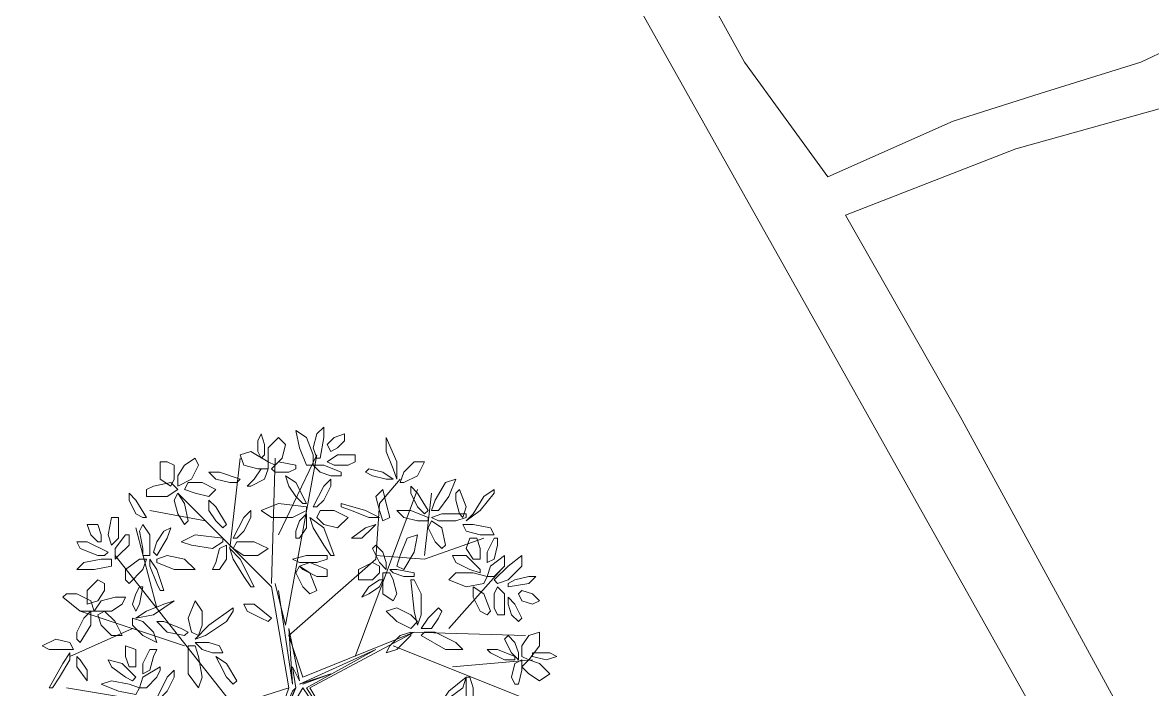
# Model space of a CAD drawing. Header units: millimetres. Extents: x 2424 to 2568, y 1542 to 1762.
# Drawn here: x 2509.15 to 2518.33, y 1636.53 to 1641.95 of the extents above; entities that cross this region are included whole.
import ezdxf

# ---------------------------------------------------------------- set-up
doc = ezdxf.new("R2010")
doc.units = ezdxf.units.MM
doc.layers.add('PDF_0', color=7, linetype='Continuous')

msp = doc.modelspace()

# ---------------------------------------------------------------- linework, layer by layer
at = {"layer": 'PDF_0', "lineweight": 9}
for points in [[(2513.7142, 1650.1869), (2514.279, 1649.3115), (2515.2674, 1647.7583), (2516.5381, 1645.5838), (2518.0348, 1643.0423), (2518.7126, 1641.8562), (2518.2325, 1641.6303), (2517.4136, 1641.3761), (2516.7076, 1641.1502), (2515.691, 1640.6984), (2515.0132, 1641.6303), (2514.1095, 1643.2682), (2513.0364, 1645.1038), (2511.7374, 1647.2782), (2510.8337, 1648.9726), (2511.7374, 1649.3397), (2512.754, 1649.7068)], [(2511.0879, 1638.411), (2511.1161, 1638.4392), (2511.1161, 1638.5239), (2511.0879, 1638.6086), (2511.0597, 1638.5522), (2511.0597, 1638.4674)], [(2511.5115, 1638.3545), (2511.455, 1638.3545), (2511.3985, 1638.4957), (2511.3703, 1638.6369), (2511.455, 1638.5804), (2511.5115, 1638.4392)], [(2511.5115, 1638.4957), (2511.5397, 1638.6086), (2511.5962, 1638.6651), (2511.5962, 1638.5804), (2511.568, 1638.411), (2511.5397, 1638.411)], [(2511.6527, 1638.4674), (2511.6244, 1638.5239), (2511.6809, 1638.5804), (2511.7656, 1638.6086), (2511.7656, 1638.5522), (2511.7092, 1638.4957)], [(2511.2009, 1638.3545), (2511.1444, 1638.3827), (2511.1444, 1638.4957), (2511.2291, 1638.5804), (2511.2856, 1638.5239), (2511.2573, 1638.411)], [(2512.1045, 1638.4674), (2512.161, 1638.3262), (2512.1892, 1638.2415), (2512.1892, 1638.3827), (2512.1045, 1638.5804), (2512.1045, 1638.5522)], [(2510.5513, 1638.411), (2510.5796, 1638.3545), (2510.5231, 1638.2415), (2510.4101, 1638.185), (2510.4101, 1638.2698), (2510.4666, 1638.3545)], [(2511.0597, 1638.3262), (2510.9467, 1638.3545), (2510.9185, 1638.4392), (2511.0032, 1638.4674), (2511.1444, 1638.3827), (2511.1444, 1638.3262)], [(2511.7939, 1638.3545), (2511.6809, 1638.3545), (2511.6244, 1638.3827), (2511.7092, 1638.4392), (2511.8504, 1638.4392), (2511.8504, 1638.3827)], [(2510.3819, 1638.3545), (2510.3819, 1638.2415), (2510.3537, 1638.185), (2510.2689, 1638.2415), (2510.2689, 1638.3827), (2510.3254, 1638.3827)], [(2511.0314, 1638.2415), (2511.0879, 1638.3262), (2511.1444, 1638.3262), (2511.1161, 1638.2415), (2511.0032, 1638.185), (2510.9749, 1638.185)], [(2511.3138, 1638.298), (2511.2009, 1638.298), (2511.1726, 1638.3262), (2511.2291, 1638.3827), (2511.3703, 1638.3545), (2511.3703, 1638.3262)], [(2511.6527, 1638.2698), (2511.568, 1638.298), (2511.5115, 1638.3545), (2511.5962, 1638.3545), (2511.7374, 1638.298), (2511.7374, 1638.2698)], [(2511.9916, 1638.2698), (2512.1045, 1638.2415), (2512.161, 1638.2415), (2512.0763, 1638.298), (2511.9633, 1638.3262), (2511.9351, 1638.298)], [(2512.2175, 1638.2133), (2512.2457, 1638.2133), (2512.3587, 1638.2698), (2512.4152, 1638.3827), (2512.3304, 1638.3827), (2512.2457, 1638.298)], [(2510.8337, 1638.2133), (2510.7208, 1638.2415), (2510.6643, 1638.298), (2510.749, 1638.298), (2510.9185, 1638.2415), (2510.8902, 1638.2133)], [(2511.3703, 1638.1003), (2511.3138, 1638.185), (2511.2856, 1638.2698), (2511.3703, 1638.2133), (2511.455, 1638.0438), (2511.4268, 1638.0438)], [(2511.5962, 1638.0721), (2511.6527, 1638.185), (2511.6527, 1638.2415), (2511.5962, 1638.185), (2511.5115, 1638.0156), (2511.5397, 1638.0156)], [(2512.4716, 1637.9874), (2512.5281, 1637.9874), (2512.6128, 1638.1003), (2512.6693, 1638.2415), (2512.5846, 1638.2133), (2512.4999, 1638.0721)], [(2510.0713, 1637.9591), (2510.0148, 1638.0721), (2510.0148, 1638.1286), (2510.0713, 1638.0721), (2510.156, 1637.9309), (2510.1277, 1637.9309)], [(2510.2125, 1638.185), (2510.3537, 1638.2133), (2510.4101, 1638.1568), (2510.3254, 1638.1003), (2510.156, 1638.1003), (2510.156, 1638.1568)], [(2510.4101, 1637.9591), (2510.3819, 1638.0721), (2510.4101, 1638.1286), (2510.4666, 1638.0438), (2510.4949, 1637.9027), (2510.4666, 1637.8744)], [(2510.4666, 1638.1568), (2510.4949, 1638.2133), (2510.6078, 1638.2133), (2510.7208, 1638.1568), (2510.6643, 1638.1003), (2510.5513, 1638.1286)], [(2512.0763, 1637.9027), (2512.1328, 1637.9309), (2512.1045, 1638.0438), (2512.0763, 1638.1568), (2512.0198, 1638.1003), (2512.048, 1637.9874)], [(2512.3587, 1638.0156), (2512.3022, 1638.1286), (2512.3022, 1638.185), (2512.3587, 1638.1286), (2512.4434, 1637.9874), (2512.4152, 1637.9591)], [(2512.6693, 1638.0721), (2512.6976, 1637.9591), (2512.7258, 1637.9309), (2512.754, 1638.0156), (2512.6976, 1638.1568), (2512.6693, 1638.1286)], [(2512.8952, 1638.1003), (2512.8105, 1637.9591), (2512.754, 1637.9027), (2512.867, 1637.9874), (2512.98, 1638.1286), (2512.98, 1638.1568)], [(2510.7208, 1637.9027), (2510.6643, 1637.9874), (2510.6643, 1638.0721), (2510.7208, 1638.0156), (2510.8055, 1637.8744), (2510.7773, 1637.8462)], [(2511.3421, 1637.9309), (2511.1726, 1637.9309), (2511.0879, 1637.9874), (2511.2291, 1638.0438), (2511.455, 1638.0156), (2511.455, 1637.9874)], [(2511.8221, 1637.9874), (2511.9633, 1637.9309), (2512.048, 1637.9309), (2511.9351, 1637.9874), (2511.7374, 1638.0438), (2511.7374, 1638.0156)], [(2510.9467, 1637.8179), (2511.0032, 1637.9309), (2511.0032, 1637.9874), (2510.9467, 1637.9309), (2510.862, 1637.7615), (2510.8902, 1637.7615)], [(2511.3703, 1637.7615), (2511.3985, 1637.7615), (2511.455, 1637.8462), (2511.455, 1637.9591), (2511.3985, 1637.9027), (2511.3703, 1637.8179)], [(2511.5397, 1637.9309), (2511.568, 1637.9874), (2511.6809, 1637.9874), (2511.7939, 1637.9309), (2511.7092, 1637.8462), (2511.5962, 1637.8744)], [(2512.3587, 1637.9027), (2512.2457, 1637.9309), (2512.1892, 1637.9874), (2512.3022, 1637.9874), (2512.4434, 1637.9309), (2512.4434, 1637.9027)], [(2512.6693, 1637.9027), (2512.5281, 1637.9027), (2512.4716, 1637.9309), (2512.5564, 1637.9591), (2512.754, 1637.9591), (2512.754, 1637.9309)], [(2509.7889, 1637.7332), (2509.7606, 1637.7332), (2509.7042, 1637.7897), (2509.6759, 1637.8744), (2509.7606, 1637.8744), (2509.7889, 1637.7897)], [(2509.9301, 1637.8462), (2509.9301, 1637.7615), (2509.8736, 1637.705), (2509.8454, 1637.7897), (2509.8736, 1637.9309), (2509.9301, 1637.9309)], [(2510.1277, 1637.6767), (2510.0995, 1637.8179), (2510.1277, 1637.8744), (2510.1842, 1637.7897), (2510.1842, 1637.6203), (2510.1277, 1637.6203)], [(2511.5962, 1637.705), (2511.5115, 1637.8462), (2511.4832, 1637.9309), (2511.5962, 1637.8462), (2511.6809, 1637.6203), (2511.6527, 1637.6203)], [(2511.9068, 1637.7615), (2511.9916, 1637.8462), (2512.0198, 1637.8744), (2511.9351, 1637.8462), (2511.8221, 1637.7615), (2511.8504, 1637.7615)], [(2512.4999, 1637.7332), (2512.4434, 1637.8462), (2512.4716, 1637.9027), (2512.5564, 1637.8462), (2512.5846, 1637.705), (2512.5564, 1637.6767)], [(2512.7258, 1637.8744), (2512.754, 1637.8179), (2512.867, 1637.7897), (2512.98, 1637.7897), (2512.9517, 1637.8462), (2512.8105, 1637.8744)], [(2510.0148, 1637.705), (2509.9301, 1637.6203), (2509.9018, 1637.592), (2509.9018, 1637.6767), (2509.9865, 1637.7897), (2510.0148, 1637.7897)], [(2510.2407, 1637.7332), (2510.2972, 1637.8179), (2510.3537, 1637.8462), (2510.3254, 1637.7615), (2510.2407, 1637.6203), (2510.2125, 1637.6485)], [(2510.6925, 1637.6767), (2510.5231, 1637.705), (2510.4384, 1637.7332), (2510.5513, 1637.7897), (2510.7773, 1637.7615), (2510.7773, 1637.7332)], [(2512.1892, 1637.5355), (2512.2457, 1637.5073), (2512.3304, 1637.6485), (2512.3587, 1637.7897), (2512.274, 1637.7615), (2512.2175, 1637.6203)], [(2512.867, 1637.592), (2512.8105, 1637.592), (2512.754, 1637.6767), (2512.7823, 1637.7615), (2512.8388, 1637.7615), (2512.867, 1637.6767)], [(2513.0082, 1637.705), (2512.98, 1637.592), (2512.9235, 1637.5638), (2512.9235, 1637.6485), (2512.98, 1637.7615), (2513.0082, 1637.7615)], [(2509.7606, 1637.6203), (2509.6194, 1637.6767), (2509.5912, 1637.7332), (2509.6759, 1637.7332), (2509.8454, 1637.6485), (2509.8171, 1637.6203)], [(2510.6925, 1637.5073), (2510.749, 1637.5073), (2510.8055, 1637.592), (2510.8055, 1637.705), (2510.749, 1637.6767), (2510.7208, 1637.5638)], [(2510.9467, 1637.4508), (2510.862, 1637.592), (2510.8337, 1637.6767), (2510.9185, 1637.592), (2511.0314, 1637.3661), (2511.0032, 1637.3661)], [(2510.862, 1637.6767), (2510.8902, 1637.7332), (2511.0314, 1637.7332), (2511.1444, 1637.6767), (2511.0597, 1637.6203), (2510.9467, 1637.6203)], [(2512.0763, 1637.6485), (2512.1045, 1637.5638), (2512.1045, 1637.5073), (2512.048, 1637.5638), (2511.9916, 1637.6767), (2512.0198, 1637.705)], [(2509.8736, 1637.592), (2509.8736, 1637.5355), (2509.7324, 1637.5073), (2509.5912, 1637.5073), (2509.6477, 1637.5638), (2509.7889, 1637.592)], [(2509.9865, 1637.5073), (2510.0995, 1637.592), (2510.156, 1637.592), (2510.1277, 1637.5073), (2510.0148, 1637.3943), (2509.9865, 1637.4226)], [(2510.2407, 1637.3943), (2510.1842, 1637.5355), (2510.1842, 1637.592), (2510.2407, 1637.5073), (2510.2972, 1637.3379), (2510.2689, 1637.3379)], [(2510.2407, 1637.592), (2510.2407, 1637.5638), (2510.3819, 1637.5073), (2510.5513, 1637.5073), (2510.4666, 1637.592), (2510.3254, 1637.6203)], [(2511.5397, 1637.5638), (2511.3985, 1637.5638), (2511.3421, 1637.592), (2511.455, 1637.6203), (2511.6244, 1637.6203), (2511.6244, 1637.592)], [(2512.7823, 1637.5073), (2512.6693, 1637.5638), (2512.6411, 1637.6203), (2512.754, 1637.6203), (2512.867, 1637.5073), (2512.867, 1637.4791)], [(2513.0647, 1637.5355), (2513.0647, 1637.6203), (2512.9517, 1637.5355), (2512.9235, 1637.4508), (2512.98, 1637.4508)], [(2513.0082, 1637.3943), (2512.98, 1637.4226), (2513.0929, 1637.5355), (2513.2059, 1637.6203), (2513.2059, 1637.5355), (2513.0929, 1637.4226)], [(2511.4268, 1637.3661), (2511.3703, 1637.4791), (2511.3985, 1637.5355), (2511.4832, 1637.4791), (2511.5397, 1637.3379), (2511.4832, 1637.3096)], [(2511.5397, 1637.4508), (2511.4268, 1637.5073), (2511.3985, 1637.5355), (2511.4832, 1637.5638), (2511.6244, 1637.5073), (2511.6244, 1637.4508)], [(2512.048, 1637.5355), (2512.048, 1637.4791), (2511.9916, 1637.4226), (2511.8786, 1637.4226), (2511.8786, 1637.5073), (2511.9916, 1637.5638)], [(2512.2457, 1637.4508), (2512.161, 1637.4791), (2512.1328, 1637.5073), (2512.1892, 1637.5073), (2512.3304, 1637.4791), (2512.3304, 1637.4508)], [(2509.8171, 1637.3379), (2509.7606, 1637.2531), (2509.6759, 1637.2249), (2509.6759, 1637.3379), (2509.7606, 1637.4226), (2509.8171, 1637.3943)], [(2512.0763, 1637.4226), (2512.048, 1637.4226), (2511.9633, 1637.3661), (2511.9068, 1637.2814), (2511.9633, 1637.3096), (2512.048, 1637.3661)], [(2512.161, 1637.4226), (2512.1892, 1637.3096), (2512.161, 1637.2531), (2512.0763, 1637.3096), (2512.0763, 1637.4791), (2512.1328, 1637.4791)], [(2512.3869, 1637.3096), (2512.3869, 1637.1402), (2512.3587, 1637.0555), (2512.3304, 1637.1684), (2512.3022, 1637.4226), (2512.3304, 1637.4226)], [(2512.9235, 1637.4508), (2512.8952, 1637.3943), (2512.754, 1637.3661), (2512.6128, 1637.4226), (2512.6693, 1637.4791), (2512.8105, 1637.4791)], [(2513.1494, 1637.4226), (2513.2623, 1637.4508), (2513.3188, 1637.4508), (2513.2623, 1637.3943), (2513.0929, 1637.3661), (2513.0929, 1637.3943)], [(2509.5912, 1637.3096), (2509.7042, 1637.2531), (2509.7324, 1637.1684), (2509.6194, 1637.1684), (2509.4782, 1637.2814), (2509.5065, 1637.3096)], [(2510.0713, 1637.3096), (2510.043, 1637.2249), (2510.0713, 1637.1684), (2510.0995, 1637.2249), (2510.1277, 1637.3661), (2510.0995, 1637.3661)], [(2512.867, 1637.1684), (2512.8105, 1637.2814), (2512.8105, 1637.3661), (2512.8952, 1637.3096), (2512.9517, 1637.1684), (2512.9235, 1637.1402)], [(2512.98, 1637.1967), (2512.98, 1637.3096), (2513.0082, 1637.3661), (2513.0647, 1637.3096), (2513.0647, 1637.1402), (2513.0082, 1637.1402)], [(2513.1776, 1637.3096), (2513.2059, 1637.3379), (2513.2906, 1637.3096), (2513.3471, 1637.2531), (2513.2906, 1637.2249), (2513.2059, 1637.2531)], [(2509.9865, 1637.2814), (2509.9583, 1637.2249), (2509.8736, 1637.1684), (2509.7324, 1637.1684), (2509.7889, 1637.2531), (2509.9018, 1637.2814)], [(2510.2972, 1637.2249), (2510.3819, 1637.2531), (2510.2125, 1637.1402), (2510.0713, 1637.1119), (2510.156, 1637.1684)], [(2510.5796, 1636.9707), (2510.5231, 1636.999), (2510.4949, 1637.1119), (2510.5513, 1637.2531), (2510.6078, 1637.1684), (2510.6078, 1637.0555)], [(2511.0879, 1637.1119), (2510.9749, 1637.1684), (2510.9467, 1637.2249), (2511.0314, 1637.2249), (2511.1726, 1637.1119), (2511.1444, 1637.0837)], [(2513.1211, 1637.1402), (2513.0929, 1637.2249), (2513.0929, 1637.2814), (2513.1494, 1637.2249), (2513.2059, 1637.1119), (2513.1776, 1637.0837)], [(2509.5912, 1636.999), (2509.6477, 1637.1119), (2509.7042, 1637.1684), (2509.7042, 1637.0555), (2509.6194, 1636.9143), (2509.5912, 1636.9425)], [(2509.7606, 1637.1402), (2509.8171, 1637.1684), (2509.9018, 1637.0837), (2509.9583, 1636.9707), (2509.8736, 1636.9707), (2509.7889, 1637.0555)], [(2510.8055, 1637.0837), (2510.6361, 1636.9707), (2510.5513, 1636.9425), (2510.6643, 1637.0555), (2510.862, 1637.1967), (2510.862, 1637.1684)], [(2512.3587, 1637.0837), (2512.3022, 1637.0272), (2512.1892, 1637.0837), (2512.1045, 1637.1684), (2512.1892, 1637.1967), (2512.3022, 1637.1402)], [(2512.5564, 1637.1684), (2512.5281, 1637.1967), (2512.4434, 1637.1119), (2512.3869, 1637.0272), (2512.4716, 1637.0272), (2512.5281, 1637.1119)], [(2510.043, 1637.1119), (2510.043, 1637.0555), (2510.1277, 1636.9707), (2510.2407, 1636.9143), (2510.2125, 1636.999), (2510.1277, 1637.0837)], [(2510.4384, 1637.0272), (2510.2972, 1637.0837), (2510.2407, 1637.0837), (2510.3254, 1636.999), (2510.4666, 1636.9707), (2510.4949, 1636.999)], [(2509.563, 1636.8578), (2509.5347, 1636.9143), (2509.4218, 1636.9425), (2509.3088, 1636.886), (2509.3653, 1636.8578), (2509.4782, 1636.8578)], [(2512.2175, 1636.9707), (2512.1328, 1636.886), (2512.1045, 1636.8295), (2512.1892, 1636.8578), (2512.3022, 1636.9707), (2512.3022, 1636.999)], [(2512.4999, 1636.999), (2512.6693, 1636.9143), (2512.7258, 1636.8578), (2512.5846, 1636.8578), (2512.3869, 1636.9707), (2512.4152, 1636.999)], [(2513.1494, 1636.9143), (2513.1776, 1636.8295), (2513.1776, 1636.7731), (2513.1211, 1636.8295), (2513.0647, 1636.9425), (2513.0929, 1636.9707)], [(2513.2059, 1636.886), (2513.2623, 1636.9707), (2513.3471, 1636.999), (2513.3471, 1636.886), (2513.2623, 1636.7731), (2513.2059, 1636.8013)], [(2510.0713, 1636.7166), (2510.0148, 1636.7166), (2509.9865, 1636.8013), (2509.9865, 1636.886), (2510.0713, 1636.8578), (2510.0713, 1636.7731)], [(2510.2125, 1636.8013), (2510.1842, 1636.6883), (2510.1277, 1636.6601), (2510.1277, 1636.7448), (2510.1842, 1636.8578), (2510.2407, 1636.8578)], [(2510.5796, 1636.8013), (2510.6078, 1636.6319), (2510.5796, 1636.5471), (2510.4949, 1636.6601), (2510.4949, 1636.886), (2510.5513, 1636.886)], [(2510.7773, 1636.8295), (2510.749, 1636.886), (2510.6643, 1636.9143), (2510.5513, 1636.9143), (2510.6078, 1636.8578), (2510.6925, 1636.8295)], [(2513.0647, 1636.7731), (2512.9517, 1636.8295), (2512.9235, 1636.8578), (2513.0082, 1636.8578), (2513.1494, 1636.8013), (2513.1494, 1636.7731)], [(2509.45, 1636.6319), (2509.5347, 1636.7731), (2509.5347, 1636.8295), (2509.4782, 1636.7448), (2509.3653, 1636.5471), (2509.3935, 1636.5471)], [(2509.6759, 1636.6883), (2509.6759, 1636.6036), (2509.5912, 1636.7166), (2509.5912, 1636.8013), (2509.6194, 1636.7731)], [(2509.9865, 1636.6319), (2509.8736, 1636.7166), (2509.8454, 1636.7731), (2509.9583, 1636.7448), (2510.0713, 1636.6319), (2510.043, 1636.6036)], [(2510.8055, 1636.6319), (2510.749, 1636.7448), (2510.7208, 1636.8013), (2510.8055, 1636.7448), (2510.8902, 1636.6036), (2510.862, 1636.5754)], [(2513.1211, 1636.6319), (2513.1494, 1636.7448), (2513.2059, 1636.7731), (2513.2059, 1636.6883), (2513.1776, 1636.5754), (2513.1494, 1636.5754)], [(2513.2059, 1636.7166), (2513.2623, 1636.7731), (2513.3471, 1636.7448), (2513.4318, 1636.6601), (2513.3471, 1636.6036), (2513.2623, 1636.6601)], [(2513.2906, 1636.8295), (2513.2906, 1636.8013), (2513.4035, 1636.7731), (2513.4883, 1636.8013), (2513.4318, 1636.8295), (2513.3471, 1636.8295)], [(2510.2407, 1636.6319), (2510.156, 1636.5471), (2510.0995, 1636.5471), (2510.1277, 1636.6319), (2510.2689, 1636.7166), (2510.2689, 1636.6883)], [(2510.3254, 1636.5189), (2510.3819, 1636.6319), (2510.3819, 1636.6883), (2510.3254, 1636.6319), (2510.2407, 1636.4624), (2510.2689, 1636.4624)], [(2510.0995, 1636.5471), (2510.0713, 1636.4907), (2509.9301, 1636.5189), (2509.7889, 1636.5754), (2509.8736, 1636.6036), (2510.0148, 1636.5754)], [(2512.7258, 1636.5471), (2512.754, 1636.6319), (2512.6128, 1636.5189), (2512.5564, 1636.4342), (2512.6128, 1636.4624)], [(2512.8105, 1636.5471), (2512.8105, 1636.4059), (2512.8105, 1636.3495), (2512.754, 1636.4342), (2512.754, 1636.6319), (2512.7823, 1636.6319)]]:
    msp.add_lwpolyline(points, close=True, dxfattribs=at)
for points in [[(2500.8651, 1629.9108), (2500.018, 1631.577), (2499.3402, 1632.5371), (2498.2389, 1634.175), (2497.3352, 1635.5588), (2496.2903, 1636.999), (2494.7654, 1639.3146), (2493.8052, 1640.6137), (2492.5344, 1642.3363), (2491.5178, 1643.6918), (2490.3318, 1645.2732), (2491.3201, 1645.8098), (2492.8451, 1646.6852), (2494.6242, 1647.4194), (2496.7139, 1648.1819), (2497.9847, 1647.843), (2499.6791, 1647.4194), (2501.0628, 1647.2217), (2502.2206, 1647.2217), (2503.915, 1647.3065), (2505.8353, 1647.7018), (2507.5862, 1648.1254), (2510.3819, 1648.8032), (2519.2209, 1633.0454)], [(2518.7691, 1635.0787), (2516.7641, 1638.7498), (2515.8322, 1640.3877), (2517.2159, 1640.9243), (2518.4302, 1641.2632)], [(2510.8337, 1637.6767), (2510.9185, 1638.411)], [(2511.1726, 1637.3943), (2511.2009, 1638.411)], [(2511.2291, 1637.7897), (2511.5397, 1638.4392), (2511.2856, 1637.0555), (2511.2009, 1637.3943)], [(2512.2175, 1638.2415), (2512.048, 1638.0438), (2512.0198, 1637.592), (2511.3138, 1636.9707), (2511.4268, 1636.6319), (2512.3304, 1636.999), (2511.4832, 1636.5471), (2511.9068, 1635.8412), (2512.1892, 1635.7564)], [(2511.3138, 1636.5471), (2511.1726, 1637.3661), (2510.4101, 1638.1286)], [(2511.8504, 1636.8013), (2512.3587, 1638.1568)], [(2512.4152, 1637.6203), (2512.4716, 1638.1286)], [(2510.6361, 1637.9027), (2510.1842, 1637.9874)], [(2510.2407, 1637.1967), (2510.0713, 1637.8462)], [(2512.0198, 1637.6203), (2512.4152, 1637.592), (2512.8952, 1637.7615)], [(2510.862, 1636.4059), (2509.9018, 1637.6203)], [(2512.6128, 1637.0272), (2513.0364, 1637.5073)], [(2511.2291, 1637.3379), (2511.3421, 1636.5754), (2511.3138, 1637.0272), (2511.3985, 1636.6036), (2511.3421, 1636.7166), (2511.3703, 1636.5471), (2511.3421, 1636.5189), (2511.1161, 1636.0106), (2511.3703, 1636.5471), (2511.2291, 1636.2083), (2511.4268, 1636.5471), (2511.9068, 1635.8412), (2511.455, 1636.5471), (2512.0198, 1636.8578), (2511.3985, 1636.5754), (2511.6527, 1636.6601), (2511.4268, 1636.5754)], [(2510.4666, 1636.886), (2509.6194, 1637.1684)], [(2510.043, 1637.0272), (2509.5347, 1636.8013)], [(2512.3022, 1636.999), (2513.2341, 1636.9707)], [(2512.161, 1636.886), (2513.2906, 1636.4342)], [(2512.6411, 1636.7166), (2513.2906, 1636.7731)], [(2511.0879, 1635.8976), (2511.3138, 1636.5471), (2510.6925, 1636.3495), (2509.5065, 1636.5471)]]:
    msp.add_lwpolyline(points, dxfattribs=at)
at = {"layer": 'PDF_0', "lineweight": 50}
msp.add_arc((2501.6982, 1673.414), 50.6196, 235.86548, 321.50389, dxfattribs=at)

doc.saveas('drawing.dxf')
